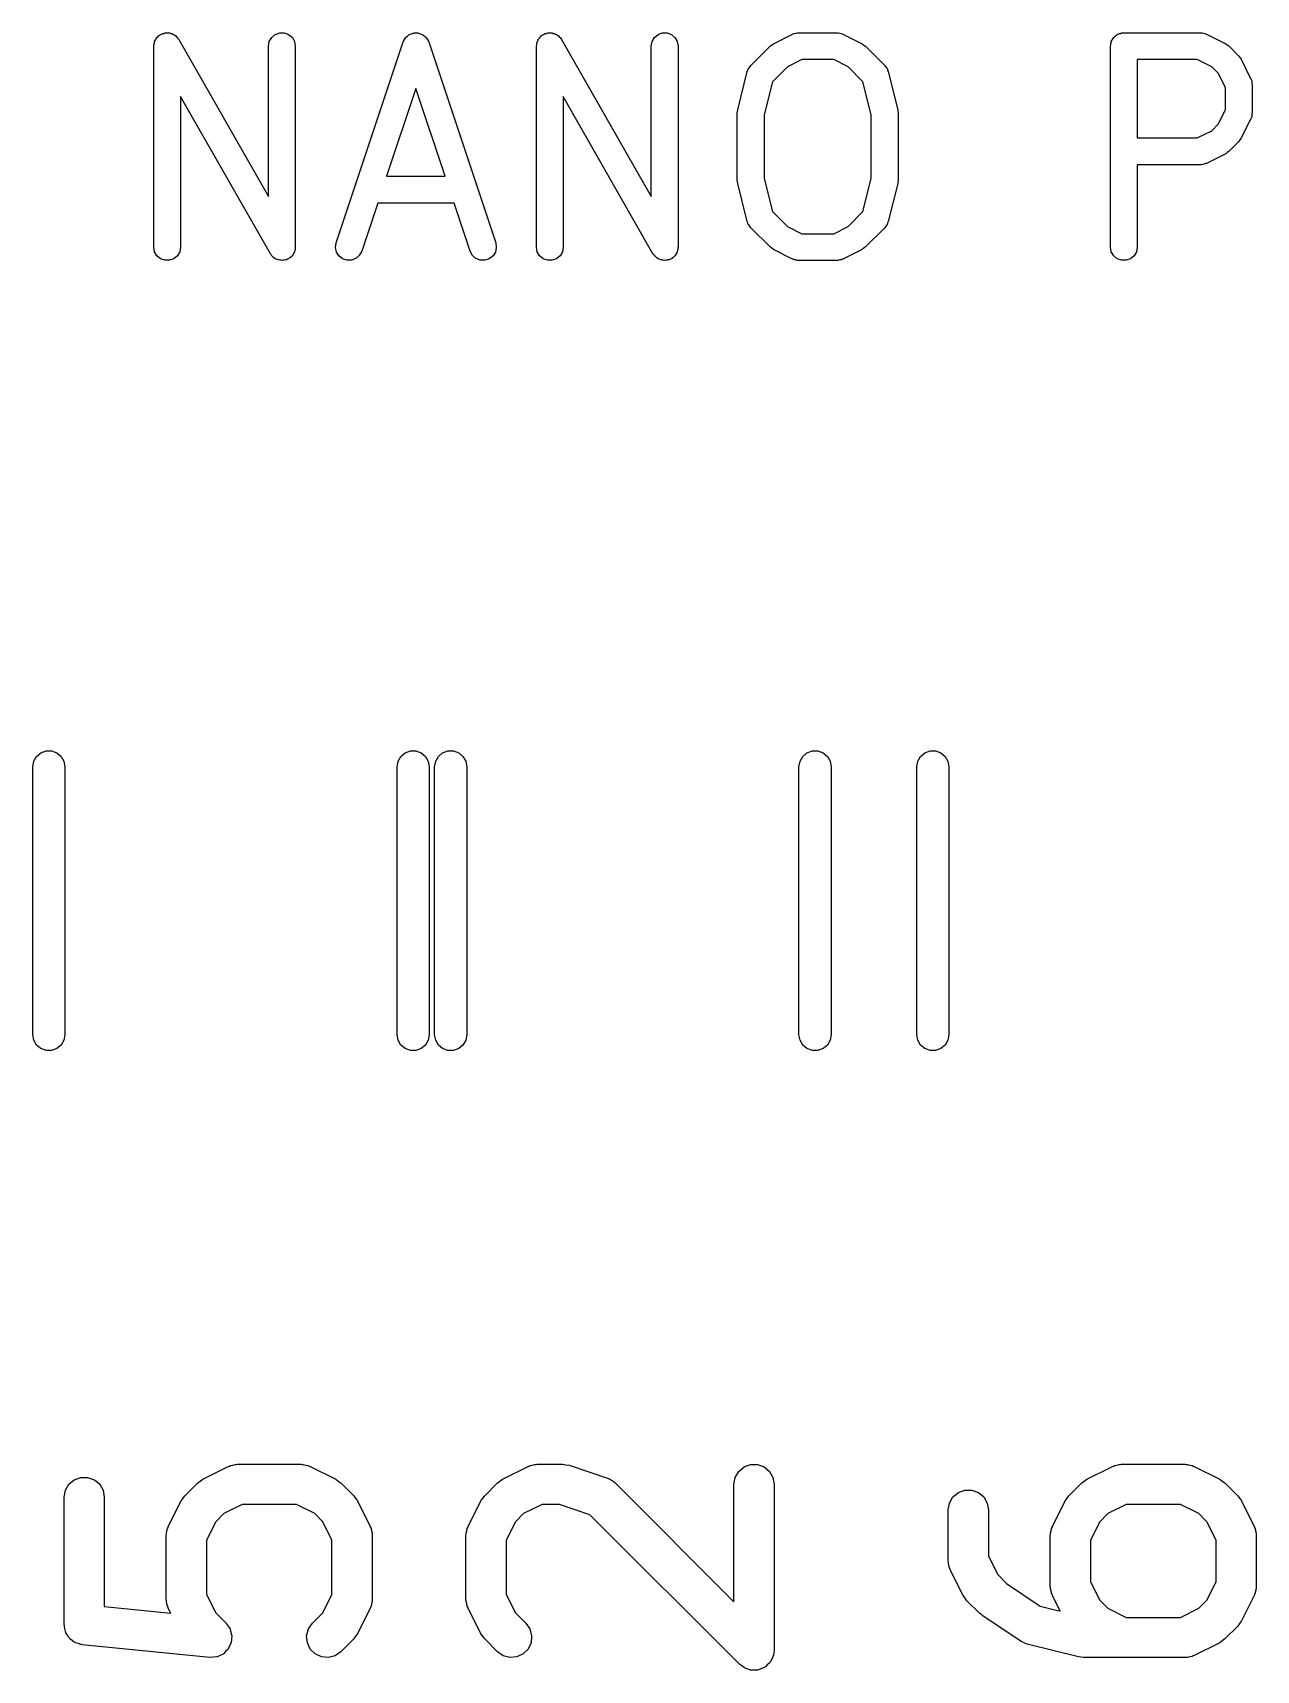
# Model space of a CAD drawing. Extents: x 127.3 to 176.4, y -111.4 to -62.2.
# Drawn here: x 128.36 to 132.93, y -86.63 to -80.52 of the extents above; entities that cross this region are included whole.
import ezdxf

# ---------------------------------------------------------------- set-up
doc = ezdxf.new("R2010")
doc.units = 0
doc.header["$MEASUREMENT"] = 0
doc.layers.add('BLACK', color=7, linetype='CONTINUOUS')

msp = doc.modelspace()

# ---------------------------------------------------------------- linework, layer by layer
at = {"layer": 'Black'}
for p, q in [((128.815, -80.5532), (128.817, -80.5493)), ((128.817, -80.5493), (128.819, -80.5451)), ((128.819, -80.5451), (128.821, -80.5418)), ((128.821, -80.5418), (128.823, -80.5381)), ((128.823, -80.5381), (128.827, -80.5353)), ((128.827, -80.5353), (128.83, -80.5318)), ((128.83, -80.5318), (128.833, -80.5297)), ((128.833, -80.5297), (128.837, -80.527)), ((128.837, -80.527), (128.841, -80.5255)), ((128.841, -80.5255), (128.845, -80.5232)), ((128.845, -80.5232), (128.849, -80.5225)), ((128.849, -80.5225), (128.853, -80.521)), ((128.853, -80.521), (128.858, -80.521)), ((128.858, -80.521), (128.862, -80.5203)), ((128.862, -80.5203), (128.866, -80.521)), ((128.866, -80.521), (128.87, -80.521)), ((128.87, -80.521), (128.875, -80.5226)), ((128.875, -80.5226), (128.879, -80.5234)), ((128.879, -80.5234), (128.883, -80.5255)), ((128.883, -80.5255), (128.887, -80.527)), ((128.887, -80.527), (128.89, -80.5299)), ((128.89, -80.5299), (128.894, -80.5321)), ((128.894, -80.5321), (128.897, -80.5354)), ((128.897, -80.5354), (128.9, -80.5381)), ((128.9, -80.5381), (128.902, -80.542)), ((128.902, -80.542), (128.905, -80.5455)), ((128.905, -80.5455), (129.24, -81.132)), ((129.243, -80.5532), (129.252, -80.5381)), ((129.252, -80.5381), (129.265, -80.527)), ((129.265, -80.527), (129.282, -80.521)), ((129.282, -80.521), (129.299, -80.521)), ((129.299, -80.521), (129.315, -80.527)), ((129.315, -80.527), (129.329, -80.5381)), ((129.329, -80.5381), (129.337, -80.5532)), ((129.744, -80.5519), (129.748, -80.5457)), ((129.744, -80.5533), (129.744, -80.5519)), ((129.748, -80.5457), (129.751, -80.5392)), ((129.751, -80.5392), (129.752, -80.5383)), ((129.752, -80.5383), (129.753, -80.5371)), ((129.753, -80.5371), (129.759, -80.5325)), ((129.759, -80.5325), (129.764, -80.5277)), ((129.764, -80.5277), (129.765, -80.5272)), ((129.765, -80.5272), (129.766, -80.5263)), ((129.766, -80.5263), (129.773, -80.524)), ((129.773, -80.524), (129.78, -80.5213)), ((129.78, -80.5213), (129.782, -80.5213)), ((129.782, -80.5213), (129.783, -80.5208)), ((129.783, -80.5208), (129.79, -80.521)), ((129.79, -80.521), (129.798, -80.5208)), ((129.798, -80.5208), (129.799, -80.5213)), ((129.799, -80.5213), (129.8, -80.5213)), ((129.8, -80.5213), (129.807, -80.524)), ((129.807, -80.524), (129.814, -80.5263)), ((129.814, -80.5263), (129.815, -80.5272)), ((129.815, -80.5272), (129.816, -80.5277)), ((129.816, -80.5277), (129.822, -80.5326)), ((129.822, -80.5326), (129.828, -80.5371)), ((129.828, -80.5371), (129.828, -80.5383)), ((129.828, -80.5383), (129.829, -80.5392)), ((129.829, -80.5392), (129.833, -80.5457)), ((129.833, -80.5457), (129.837, -80.5519)), ((129.837, -80.5519), (129.837, -80.5533)), ((130.243, -80.5532), (130.246, -80.5493)), ((130.246, -80.5493), (130.247, -80.5451)), ((130.247, -80.5451), (130.25, -80.5418)), ((130.25, -80.5418), (130.252, -80.5381)), ((130.252, -80.5381), (130.255, -80.5353)), ((130.255, -80.5353), (130.258, -80.5318)), ((130.258, -80.5318), (130.262, -80.5297)), ((130.262, -80.5297), (130.265, -80.527)), ((130.265, -80.527), (130.269, -80.5255)), ((130.269, -80.5255), (130.273, -80.5232)), ((130.273, -80.5232), (130.278, -80.5225)), ((130.278, -80.5225), (130.282, -80.521)), ((130.282, -80.521), (130.286, -80.521)), ((130.286, -80.521), (130.291, -80.5203)), ((130.291, -80.5203), (130.295, -80.521)), ((130.295, -80.521), (130.299, -80.521)), ((130.299, -80.521), (130.303, -80.5226)), ((130.303, -80.5226), (130.308, -80.5234)), ((130.308, -80.5234), (130.311, -80.5255)), ((130.311, -80.5255), (130.315, -80.527)), ((130.315, -80.527), (130.319, -80.5299)), ((130.319, -80.5299), (130.323, -80.5321)), ((130.323, -80.5321), (130.325, -80.5354)), ((130.325, -80.5354), (130.329, -80.5381)), ((130.329, -80.5381), (130.331, -80.542)), ((130.331, -80.542), (130.334, -80.5455)), ((130.334, -80.5455), (130.669, -81.132)), ((130.672, -80.5532), (130.681, -80.5381)), ((130.681, -80.5381), (130.694, -80.527)), ((130.694, -80.527), (130.71, -80.521)), ((130.71, -80.521), (130.728, -80.521)), ((130.728, -80.521), (130.744, -80.527)), ((130.744, -80.527), (130.757, -80.5381)), ((130.757, -80.5381), (130.766, -80.5532)), ((131.125, -80.5613), (131.196, -80.5256)), ((131.196, -80.5256), (131.199, -80.5247)), ((131.199, -80.5247), (131.202, -80.5233)), ((131.202, -80.5233), (131.208, -80.5223)), ((131.208, -80.5223), (131.213, -80.5206)), ((131.213, -80.5206), (131.216, -80.5208)), ((131.216, -80.5208), (131.219, -80.5203)), ((131.219, -80.5203), (131.362, -80.5203)), ((131.362, -80.5203), (131.365, -80.5208)), ((131.365, -80.5208), (131.367, -80.5206)), ((131.367, -80.5206), (131.373, -80.5223)), ((131.373, -80.5223), (131.379, -80.5233)), ((131.379, -80.5233), (131.381, -80.5247)), ((131.381, -80.5247), (131.384, -80.5256)), ((131.384, -80.5256), (131.456, -80.5613)), ((132.386, -80.5532), (132.388, -80.5494)), ((132.388, -80.5494), (132.39, -80.5453)), ((132.39, -80.5453), (132.393, -80.5419)), ((132.393, -80.5419), (132.395, -80.5381)), ((132.395, -80.5381), (132.398, -80.5353)), ((132.398, -80.5353), (132.401, -80.532)), ((132.401, -80.532), (132.405, -80.5298)), ((132.405, -80.5298), (132.408, -80.527)), ((132.408, -80.527), (132.412, -80.5255)), ((132.412, -80.5255), (132.416, -80.5233)), ((132.416, -80.5233), (132.42, -80.5225)), ((132.42, -80.5225), (132.424, -80.521)), ((132.424, -80.521), (132.429, -80.521)), ((132.429, -80.521), (132.433, -80.5203)), ((132.433, -80.5203), (132.719, -80.5203)), ((132.719, -80.5203), (132.722, -80.5208)), ((132.722, -80.5208), (132.725, -80.5206)), ((132.725, -80.5206), (132.73, -80.5223)), ((132.73, -80.5223), (132.736, -80.5233)), ((132.736, -80.5233), (132.738, -80.5247)), ((132.738, -80.5247), (132.741, -80.5256)), ((132.741, -80.5256), (132.813, -80.5613)), ((128.812, -80.5659), (128.813, -80.5614)), ((128.812, -80.5703), (128.812, -80.5659)), ((128.812, -81.3203), (128.812, -80.5703)), ((128.813, -80.5614), (128.814, -80.5574)), ((128.814, -80.5574), (128.815, -80.5532)), ((129.24, -80.5703), (129.243, -80.5532)), ((129.24, -81.132), (129.24, -80.5703)), ((129.337, -80.5532), (129.34, -80.5703)), ((129.34, -80.5703), (129.34, -81.3203)), ((129.493, -81.3045), (129.743, -80.5545)), ((129.743, -80.5545), (129.744, -80.5533)), ((129.837, -80.5533), (129.838, -80.5545)), ((129.838, -80.5545), (130.088, -81.3045)), ((130.24, -80.5703), (130.241, -80.5659)), ((130.24, -81.3203), (130.24, -80.5703)), ((130.241, -80.5614), (130.243, -80.5574)), ((130.241, -80.5659), (130.241, -80.5614)), ((130.243, -80.5574), (130.243, -80.5532)), ((130.669, -80.5703), (130.672, -80.5532)), ((130.669, -81.132), (130.669, -80.5703)), ((130.766, -80.5532), (130.769, -80.5703)), ((130.769, -80.5703), (130.769, -81.3203)), ((131.041, -80.6421), (131.112, -80.5706)), ((131.112, -80.5706), (131.119, -80.566)), ((131.119, -80.566), (131.125, -80.5613)), ((131.456, -80.5613), (131.462, -80.5661)), ((131.462, -80.5661), (131.468, -80.5706)), ((131.468, -80.5706), (131.54, -80.6421)), ((132.383, -80.5703), (132.384, -80.566)), ((132.383, -81.3203), (132.383, -80.5703)), ((132.384, -80.5616), (132.385, -80.5575)), ((132.384, -80.566), (132.384, -80.5616)), ((132.385, -80.5575), (132.386, -80.5532)), ((132.813, -80.5613), (132.819, -80.566)), ((132.819, -80.566), (132.826, -80.5706)), ((132.826, -80.5706), (132.861, -80.6064)), ((132.861, -80.6064), (132.866, -80.6129)), ((132.866, -80.6129), (132.871, -80.6194)), ((130.992, -80.8082), (131.027, -80.6653)), ((131.027, -80.6653), (131.029, -80.6609)), ((131.029, -80.6609), (131.031, -80.6563)), ((131.031, -80.6563), (131.033, -80.6531)), ((131.033, -80.6531), (131.035, -80.6494)), ((131.035, -80.6494), (131.038, -80.646)), ((131.038, -80.646), (131.041, -80.6421)), ((131.177, -80.6471), (131.121, -80.703)), ((131.231, -80.6203), (131.177, -80.6471)), ((131.35, -80.6203), (131.231, -80.6203)), ((131.404, -80.6471), (131.35, -80.6203)), ((131.459, -80.703), (131.404, -80.6471)), ((131.54, -80.6421), (131.543, -80.646)), ((131.543, -80.646), (131.546, -80.6494)), ((131.546, -80.6494), (131.548, -80.6531)), ((131.548, -80.6531), (131.55, -80.6563)), ((131.55, -80.6563), (131.551, -80.6609)), ((131.551, -80.6609), (131.553, -80.6653)), ((131.553, -80.6653), (131.589, -80.8082)), ((132.483, -80.6203), (132.483, -80.9131)), ((132.707, -80.6203), (132.483, -80.6203)), ((132.761, -80.6471), (132.707, -80.6203)), ((132.785, -80.6713), (132.761, -80.6471)), ((132.812, -80.7249), (132.785, -80.6713)), ((132.871, -80.6194), (132.906, -80.6908)), ((129.79, -80.7284), (129.681, -81.056)), ((129.899, -81.056), (129.79, -80.7284)), ((131.121, -80.703), (131.09, -80.8264)), ((131.49, -80.8264), (131.459, -80.703)), ((132.812, -80.8085), (132.812, -80.7249)), ((132.906, -80.6908), (132.907, -80.6935)), ((132.907, -80.6935), (132.909, -80.696)), ((132.909, -80.696), (132.91, -80.7018)), ((132.91, -80.7018), (132.911, -80.7074)), ((132.911, -80.7074), (132.911, -80.7103)), ((132.911, -80.7103), (132.912, -80.7131)), ((132.912, -80.7131), (132.912, -80.8203)), ((129.247, -81.3451), (128.912, -80.7586)), ((128.912, -80.7586), (128.912, -81.3203)), ((130.675, -81.3451), (130.34, -80.7586)), ((130.34, -80.7586), (130.34, -81.3203)), ((130.99, -80.8203), (130.991, -80.8143)), ((130.99, -81.0703), (130.99, -80.8203)), ((130.991, -80.8143), (130.992, -80.8082)), ((131.09, -80.8264), (131.09, -81.0641)), ((131.49, -81.0641), (131.49, -80.8264)), ((131.589, -80.8082), (131.589, -80.8143)), ((131.589, -80.8143), (131.59, -80.8203)), ((131.59, -80.8203), (131.59, -81.0703)), ((132.785, -80.8621), (132.812, -80.8085)), ((132.906, -80.8426), (132.871, -80.9141)), ((132.907, -80.8399), (132.906, -80.8426)), ((132.909, -80.8374), (132.907, -80.8399)), ((132.91, -80.8316), (132.909, -80.8374)), ((132.911, -80.826), (132.91, -80.8316)), ((132.912, -80.8203), (132.911, -80.8231)), ((132.911, -80.8231), (132.911, -80.826)), ((132.483, -80.9131), (132.707, -80.9131)), ((132.707, -80.9131), (132.761, -80.8863)), ((132.761, -80.8863), (132.785, -80.8621)), ((132.871, -80.9141), (132.866, -80.9205)), ((132.813, -80.9721), (132.741, -81.0079)), ((132.819, -80.9674), (132.813, -80.9721)), ((132.826, -80.9628), (132.819, -80.9674)), ((132.861, -80.9271), (132.826, -80.9628)), ((132.866, -80.9205), (132.861, -80.9271)), ((132.719, -81.0131), (132.483, -81.0131)), ((132.483, -81.0131), (132.483, -81.3203)), ((132.722, -81.0126), (132.719, -81.0131)), ((132.725, -81.0128), (132.722, -81.0126)), ((132.73, -81.0111), (132.725, -81.0128)), ((132.736, -81.0101), (132.73, -81.0111)), ((132.738, -81.0087), (132.736, -81.0101)), ((132.741, -81.0079), (132.738, -81.0087)), ((129.681, -81.056), (129.899, -81.056)), ((130.991, -81.0763), (130.99, -81.0703)), ((130.992, -81.0824), (130.991, -81.0763)), ((131.027, -81.2253), (130.992, -81.0824)), ((131.09, -81.0641), (131.121, -81.1876)), ((131.459, -81.1876), (131.49, -81.0641)), ((131.589, -81.0824), (131.553, -81.2253)), ((131.59, -81.0703), (131.589, -81.0763)), ((131.589, -81.0763), (131.589, -81.0824)), ((129.648, -81.156), (129.588, -81.3361)), ((129.933, -81.156), (129.648, -81.156)), ((129.993, -81.3361), (129.933, -81.156)), ((131.121, -81.1876), (131.177, -81.2435)), ((131.404, -81.2435), (131.459, -81.1876)), ((131.029, -81.2296), (131.027, -81.2253)), ((131.031, -81.2343), (131.029, -81.2296)), ((131.033, -81.2375), (131.031, -81.2343)), ((131.035, -81.2411), (131.033, -81.2375)), ((131.038, -81.2446), (131.035, -81.2411)), ((131.041, -81.2485), (131.038, -81.2446)), ((131.112, -81.3199), (131.041, -81.2485)), ((131.177, -81.2435), (131.231, -81.2703)), ((131.231, -81.2703), (131.35, -81.2703)), ((131.35, -81.2703), (131.404, -81.2435)), ((131.54, -81.2485), (131.468, -81.3199)), ((131.543, -81.2446), (131.54, -81.2485)), ((131.546, -81.2411), (131.543, -81.2446)), ((131.548, -81.2375), (131.546, -81.2411)), ((131.55, -81.2343), (131.548, -81.2375)), ((131.551, -81.2296), (131.55, -81.2343)), ((131.553, -81.2253), (131.551, -81.2296)), ((128.815, -81.3374), (128.812, -81.3203)), ((128.823, -81.3524), (128.815, -81.3374)), ((128.909, -81.3374), (128.9, -81.3524)), ((128.912, -81.3203), (128.909, -81.3374)), ((129.25, -81.3485), (129.247, -81.3451)), ((129.333, -81.3455), (129.331, -81.3487)), ((129.335, -81.3413), (129.333, -81.3455)), ((129.337, -81.3374), (129.335, -81.3413)), ((129.338, -81.3332), (129.337, -81.3374)), ((129.339, -81.3292), (129.338, -81.3332)), ((129.34, -81.3247), (129.339, -81.3292)), ((129.34, -81.3203), (129.34, -81.3247)), ((129.49, -81.3217), (129.493, -81.3045)), ((129.494, -81.3387), (129.49, -81.3217)), ((129.503, -81.3535), (129.494, -81.3387)), ((129.588, -81.3361), (129.579, -81.3514)), ((130.001, -81.3514), (129.993, -81.3361)), ((130.087, -81.3387), (130.078, -81.3535)), ((130.09, -81.3217), (130.087, -81.3387)), ((130.088, -81.3045), (130.09, -81.3217)), ((130.243, -81.3374), (130.24, -81.3203)), ((130.252, -81.3524), (130.243, -81.3374)), ((130.337, -81.3374), (130.329, -81.3524)), ((130.34, -81.3203), (130.337, -81.3374)), ((130.678, -81.3485), (130.675, -81.3451)), ((130.762, -81.3455), (130.759, -81.3487)), ((130.764, -81.3413), (130.762, -81.3455)), ((130.766, -81.3374), (130.764, -81.3413)), ((130.767, -81.3332), (130.766, -81.3374)), ((130.768, -81.3292), (130.767, -81.3332)), ((130.769, -81.3203), (130.768, -81.3247)), ((130.768, -81.3247), (130.768, -81.3292)), ((131.119, -81.3245), (131.112, -81.3199)), ((131.125, -81.3293), (131.119, -81.3245)), ((131.196, -81.365), (131.125, -81.3293)), ((131.456, -81.3293), (131.384, -81.365)), ((131.462, -81.3245), (131.456, -81.3293)), ((131.468, -81.3199), (131.462, -81.3245)), ((132.386, -81.3374), (132.383, -81.3203)), ((132.395, -81.3524), (132.386, -81.3374)), ((132.48, -81.3374), (132.471, -81.3524)), ((132.483, -81.3203), (132.48, -81.3374)), ((128.837, -81.3636), (128.823, -81.3524)), ((128.853, -81.3695), (128.837, -81.3636)), ((128.87, -81.3695), (128.853, -81.3695)), ((128.887, -81.3636), (128.87, -81.3695)), ((128.9, -81.3524), (128.887, -81.3636)), ((129.252, -81.3524), (129.25, -81.3485)), ((129.255, -81.3552), (129.252, -81.3524)), ((129.258, -81.3584), (129.255, -81.3552)), ((129.262, -81.3607), (129.258, -81.3584)), ((129.265, -81.3636), (129.262, -81.3607)), ((129.269, -81.365), (129.265, -81.3636)), ((129.273, -81.3672), (129.269, -81.365)), ((129.277, -81.368), (129.273, -81.3672)), ((129.282, -81.3695), (129.277, -81.368)), ((129.286, -81.3695), (129.282, -81.3695)), ((129.29, -81.3703), (129.286, -81.3695)), ((129.294, -81.3695), (129.29, -81.3703)), ((129.299, -81.3695), (129.294, -81.3695)), ((129.303, -81.3681), (129.299, -81.3695)), ((129.307, -81.3673), (129.303, -81.3681)), ((129.311, -81.3651), (129.307, -81.3673)), ((129.315, -81.3636), (129.311, -81.3651)), ((129.319, -81.3608), (129.315, -81.3636)), ((129.322, -81.3587), (129.319, -81.3608)), ((129.325, -81.3553), (129.322, -81.3587)), ((129.329, -81.3524), (129.325, -81.3553)), ((129.331, -81.3487), (129.329, -81.3524)), ((129.516, -81.3643), (129.503, -81.3535)), ((129.533, -81.3697), (129.516, -81.3643)), ((129.55, -81.3693), (129.533, -81.3697)), ((129.566, -81.3629), (129.55, -81.3693)), ((129.579, -81.3514), (129.566, -81.3629)), ((130.014, -81.3629), (130.001, -81.3514)), ((130.03, -81.3693), (130.014, -81.3629)), ((130.048, -81.3697), (130.03, -81.3693)), ((130.064, -81.3643), (130.048, -81.3697)), ((130.078, -81.3535), (130.064, -81.3643)), ((130.265, -81.3636), (130.252, -81.3524)), ((130.282, -81.3695), (130.265, -81.3636)), ((130.299, -81.3695), (130.282, -81.3695)), ((130.315, -81.3636), (130.299, -81.3695)), ((130.329, -81.3524), (130.315, -81.3636)), ((130.681, -81.3524), (130.678, -81.3485)), ((130.684, -81.3552), (130.681, -81.3524)), ((130.687, -81.3584), (130.684, -81.3552)), ((130.69, -81.3607), (130.687, -81.3584)), ((130.694, -81.3636), (130.69, -81.3607)), ((130.698, -81.365), (130.694, -81.3636)), ((130.702, -81.3672), (130.698, -81.365)), ((130.706, -81.368), (130.702, -81.3672)), ((130.71, -81.3695), (130.706, -81.368)), ((130.714, -81.3695), (130.71, -81.3695)), ((130.719, -81.3703), (130.714, -81.3695)), ((130.723, -81.3695), (130.719, -81.3703)), ((130.728, -81.3695), (130.723, -81.3695)), ((130.732, -81.3681), (130.728, -81.3695)), ((130.736, -81.3673), (130.732, -81.3681)), ((130.74, -81.3651), (130.736, -81.3673)), ((130.744, -81.3636), (130.74, -81.3651)), ((130.747, -81.3608), (130.744, -81.3636)), ((130.751, -81.3587), (130.747, -81.3608)), ((130.754, -81.3553), (130.751, -81.3587)), ((130.757, -81.3524), (130.754, -81.3553)), ((130.759, -81.3487), (130.757, -81.3524)), ((131.199, -81.3658), (131.196, -81.365)), ((131.202, -81.3673), (131.199, -81.3658)), ((131.208, -81.3683), (131.202, -81.3673)), ((131.213, -81.37), (131.208, -81.3683)), ((131.216, -81.3698), (131.213, -81.37)), ((131.219, -81.3703), (131.216, -81.3698)), ((131.362, -81.3703), (131.219, -81.3703)), ((131.365, -81.3698), (131.362, -81.3703)), ((131.367, -81.37), (131.365, -81.3698)), ((131.373, -81.3683), (131.367, -81.37)), ((131.379, -81.3673), (131.373, -81.3683)), ((131.381, -81.3658), (131.379, -81.3673)), ((131.384, -81.365), (131.381, -81.3658)), ((132.408, -81.3636), (132.395, -81.3524)), ((132.424, -81.3695), (132.408, -81.3636)), ((132.442, -81.3695), (132.424, -81.3695)), ((132.458, -81.3636), (132.442, -81.3695)), ((132.471, -81.3524), (132.458, -81.3636)), ((128.36, -83.26), (128.364, -83.2395)), ((128.364, -83.2395), (128.374, -83.2214)), ((128.374, -83.2214), (128.39, -83.208)), ((128.39, -83.208), (128.41, -83.2009)), ((128.41, -83.2009), (128.43, -83.2009)), ((128.43, -83.2009), (128.45, -83.208)), ((128.45, -83.208), (128.466, -83.2214)), ((128.466, -83.2214), (128.476, -83.2395)), ((128.476, -83.2395), (128.48, -83.26)), ((129.72, -83.26), (129.724, -83.2395)), ((129.724, -83.2395), (129.734, -83.2214)), ((129.734, -83.2214), (129.75, -83.208)), ((129.75, -83.208), (129.77, -83.2009)), ((129.77, -83.2009), (129.79, -83.2009)), ((129.79, -83.2009), (129.81, -83.208)), ((129.81, -83.208), (129.826, -83.2214)), ((129.826, -83.2214), (129.836, -83.2395)), ((129.836, -83.2395), (129.84, -83.26)), ((129.86, -83.26), (129.864, -83.2395)), ((129.864, -83.2395), (129.874, -83.2214)), ((129.874, -83.2214), (129.89, -83.208)), ((129.89, -83.208), (129.91, -83.2009)), ((129.91, -83.2009), (129.93, -83.2009)), ((129.93, -83.2009), (129.95, -83.208)), ((129.95, -83.208), (129.966, -83.2214)), ((129.966, -83.2214), (129.976, -83.2395)), ((129.976, -83.2395), (129.98, -83.26)), ((131.22, -83.26), (131.224, -83.2395)), ((131.224, -83.2395), (131.234, -83.2214)), ((131.234, -83.2214), (131.25, -83.208)), ((131.25, -83.208), (131.27, -83.2009)), ((131.27, -83.2009), (131.29, -83.2009)), ((131.29, -83.2009), (131.31, -83.208)), ((131.31, -83.208), (131.326, -83.2214)), ((131.326, -83.2214), (131.336, -83.2395)), ((131.336, -83.2395), (131.34, -83.26)), ((131.66, -83.26), (131.664, -83.2395)), ((131.664, -83.2395), (131.674, -83.2214)), ((131.674, -83.2214), (131.69, -83.208)), ((131.69, -83.208), (131.71, -83.2009)), ((131.71, -83.2009), (131.73, -83.2009)), ((131.73, -83.2009), (131.75, -83.208)), ((131.75, -83.208), (131.766, -83.2214)), ((131.766, -83.2214), (131.776, -83.2395)), ((131.776, -83.2395), (131.78, -83.26)), ((128.36, -84.26), (128.36, -83.26)), ((128.48, -83.26), (128.48, -84.26)), ((129.72, -84.26), (129.72, -83.26)), ((129.84, -83.26), (129.84, -84.26)), ((129.86, -84.26), (129.86, -83.26)), ((129.98, -83.26), (129.98, -84.26)), ((131.22, -84.26), (131.22, -83.26)), ((131.34, -83.26), (131.34, -84.26)), ((131.66, -84.26), (131.66, -83.26)), ((131.78, -83.26), (131.78, -84.26)), ((128.364, -84.2805), (128.36, -84.26)), ((128.48, -84.26), (128.476, -84.2805)), ((129.724, -84.2805), (129.72, -84.26)), ((129.84, -84.26), (129.836, -84.2805)), ((129.864, -84.2805), (129.86, -84.26)), ((129.98, -84.26), (129.976, -84.2805)), ((131.224, -84.2805), (131.22, -84.26)), ((131.34, -84.26), (131.336, -84.2805)), ((131.664, -84.2805), (131.66, -84.26)), ((131.78, -84.26), (131.776, -84.2805)), ((128.374, -84.2986), (128.364, -84.2805)), ((128.39, -84.312), (128.374, -84.2986)), ((128.41, -84.3191), (128.39, -84.312)), ((128.43, -84.3191), (128.41, -84.3191)), ((128.45, -84.312), (128.43, -84.3191)), ((128.466, -84.2986), (128.45, -84.312)), ((128.476, -84.2805), (128.466, -84.2986)), ((129.734, -84.2986), (129.724, -84.2805)), ((129.75, -84.312), (129.734, -84.2986)), ((129.77, -84.3191), (129.75, -84.312)), ((129.79, -84.3191), (129.77, -84.3191)), ((129.81, -84.312), (129.79, -84.3191)), ((129.826, -84.2986), (129.81, -84.312)), ((129.836, -84.2805), (129.826, -84.2986)), ((129.874, -84.2986), (129.864, -84.2805)), ((129.89, -84.312), (129.874, -84.2986)), ((129.91, -84.3191), (129.89, -84.312)), ((129.93, -84.3191), (129.91, -84.3191)), ((129.95, -84.312), (129.93, -84.3191)), ((129.966, -84.2986), (129.95, -84.312)), ((129.976, -84.2805), (129.966, -84.2986)), ((131.234, -84.2986), (131.224, -84.2805)), ((131.25, -84.312), (131.234, -84.2986)), ((131.27, -84.3191), (131.25, -84.312)), ((131.29, -84.3191), (131.27, -84.3191)), ((131.31, -84.312), (131.29, -84.3191)), ((131.326, -84.2986), (131.31, -84.312)), ((131.336, -84.2805), (131.326, -84.2986)), ((131.674, -84.2986), (131.664, -84.2805)), ((131.69, -84.312), (131.674, -84.2986)), ((131.71, -84.3191), (131.69, -84.312)), ((131.73, -84.3191), (131.71, -84.3191)), ((131.75, -84.312), (131.73, -84.3191)), ((131.766, -84.2986), (131.75, -84.312)), ((131.776, -84.2805), (131.766, -84.2986)), ((129.094, -85.87), (129.098, -85.8678)), ((129.098, -85.8678), (129.107, -85.8663)), ((129.107, -85.8663), (129.115, -85.8638)), ((129.115, -85.8638), (129.12, -85.864)), ((129.12, -85.864), (129.124, -85.8633)), ((129.124, -85.8633), (129.362, -85.8633)), ((129.362, -85.8633), (129.366, -85.864)), ((129.366, -85.864), (129.37, -85.8638)), ((129.37, -85.8638), (129.379, -85.8663)), ((129.379, -85.8663), (129.388, -85.8678)), ((129.388, -85.8678), (129.391, -85.87)), ((130.213, -85.87), (130.217, -85.8678)), ((130.217, -85.8678), (130.226, -85.8663)), ((130.226, -85.8663), (130.234, -85.8638)), ((130.234, -85.8638), (130.239, -85.864)), ((130.239, -85.864), (130.243, -85.8633)), ((130.243, -85.8633), (130.338, -85.8633)), ((130.338, -85.8633), (130.35, -85.8654)), ((130.35, -85.8654), (130.362, -85.8671)), ((130.362, -85.8671), (130.505, -85.9148)), ((131.015, -85.8733), (131.039, -85.8644)), ((131.039, -85.8644), (131.065, -85.8644)), ((131.065, -85.8644), (131.09, -85.8733)), ((132.394, -85.87), (132.398, -85.8678)), ((132.398, -85.8678), (132.407, -85.8663)), ((132.407, -85.8663), (132.415, -85.8638)), ((132.415, -85.8638), (132.42, -85.864)), ((132.42, -85.864), (132.424, -85.8633)), ((132.424, -85.8633), (132.662, -85.8633)), ((132.662, -85.8633), (132.666, -85.864)), ((132.666, -85.864), (132.67, -85.8638)), ((132.67, -85.8638), (132.679, -85.8663)), ((132.679, -85.8663), (132.688, -85.8678)), ((132.688, -85.8678), (132.691, -85.87)), ((128.495, -85.9377), (128.515, -85.921)), ((128.515, -85.921), (128.539, -85.912)), ((128.539, -85.912), (128.565, -85.912)), ((128.565, -85.912), (128.59, -85.921)), ((128.59, -85.921), (128.61, -85.9377)), ((128.976, -85.9329), (128.985, -85.926)), ((128.985, -85.926), (128.995, -85.9188)), ((128.995, -85.9188), (129.09, -85.8712)), ((129.09, -85.8712), (129.094, -85.87)), ((129.391, -85.87), (129.395, -85.8712)), ((129.395, -85.8712), (129.491, -85.9188)), ((129.491, -85.9188), (129.5, -85.926)), ((129.5, -85.926), (129.51, -85.9329)), ((130.095, -85.9329), (130.104, -85.926)), ((130.104, -85.926), (130.114, -85.9188)), ((130.114, -85.9188), (130.209, -85.8712)), ((130.209, -85.8712), (130.213, -85.87)), ((130.505, -85.9148), (130.508, -85.9168)), ((130.508, -85.9168), (130.513, -85.9179)), ((130.513, -85.9179), (130.52, -85.923)), ((130.52, -85.923), (130.528, -85.9272)), ((130.528, -85.9272), (130.53, -85.9304)), ((130.53, -85.9304), (130.534, -85.9329)), ((130.977, -85.9383), (130.982, -85.9126)), ((130.982, -85.9126), (130.995, -85.8901)), ((130.995, -85.8901), (131.015, -85.8733)), ((131.09, -85.8733), (131.11, -85.8901)), ((131.11, -85.8901), (131.123, -85.9126)), ((131.123, -85.9126), (131.127, -85.9383)), ((132.276, -85.9329), (132.285, -85.926)), ((132.285, -85.926), (132.295, -85.9188)), ((132.295, -85.9188), (132.39, -85.8712)), ((132.39, -85.8712), (132.394, -85.87)), ((132.691, -85.87), (132.695, -85.8712)), ((132.695, -85.8712), (132.791, -85.9188)), ((132.791, -85.9188), (132.8, -85.926)), ((132.8, -85.926), (132.81, -85.9329)), ((128.477, -85.9859), (128.482, -85.9603)), ((128.477, -86.4621), (128.477, -85.9859)), ((128.482, -85.9603), (128.495, -85.9377)), ((128.61, -85.9377), (128.623, -85.9603)), ((128.623, -85.9603), (128.627, -85.9859)), ((128.627, -85.9859), (128.627, -86.3942)), ((128.914, -86), (128.921, -85.9903)), ((128.921, -85.9903), (128.928, -85.9805)), ((128.928, -85.9805), (128.976, -85.9329)), ((129.51, -85.9329), (129.558, -85.9805)), ((129.558, -85.9805), (129.565, -85.9903)), ((129.565, -85.9903), (129.572, -86)), ((130.033, -86), (130.04, -85.9903)), ((130.04, -85.9903), (130.047, -85.9805)), ((130.047, -85.9805), (130.095, -85.9329)), ((130.534, -85.9329), (130.977, -86.3763)), ((130.977, -86.3763), (130.977, -85.9383)), ((131.127, -85.9383), (131.127, -86.5573)), ((131.782, -86.0079), (131.795, -85.9853)), ((131.795, -85.9853), (131.815, -85.9686)), ((131.815, -85.9686), (131.839, -85.9597)), ((131.839, -85.9597), (131.865, -85.9597)), ((131.865, -85.9597), (131.89, -85.9686)), ((131.89, -85.9686), (131.91, -85.9853)), ((131.91, -85.9853), (131.923, -86.0079)), ((132.214, -86), (132.221, -85.9903)), ((132.221, -85.9903), (132.228, -85.9805)), ((132.228, -85.9805), (132.276, -85.9329)), ((132.81, -85.9329), (132.858, -85.9805)), ((132.858, -85.9805), (132.865, -85.9903)), ((132.865, -85.9903), (132.872, -86)), ((128.866, -86.0952), (128.914, -86)), ((129.073, -86.0475), (129.043, -86.078)), ((129.142, -86.0133), (129.073, -86.0475)), ((129.344, -86.0133), (129.142, -86.0133)), ((129.413, -86.0475), (129.344, -86.0133)), ((129.443, -86.078), (129.413, -86.0475)), ((129.572, -86), (129.619, -86.0952)), ((129.985, -86.0952), (130.033, -86)), ((130.192, -86.0475), (130.162, -86.078)), ((130.261, -86.0133), (130.192, -86.0475)), ((130.326, -86.0133), (130.261, -86.0133)), ((130.44, -86.0515), (130.326, -86.0133)), ((130.999, -86.6104), (130.44, -86.0515)), ((131.777, -86.0335), (131.782, -86.0079)), ((131.777, -86.224), (131.777, -86.0335)), ((131.923, -86.0079), (131.927, -86.0335)), ((131.927, -86.0335), (131.927, -86.2063)), ((132.166, -86.0952), (132.214, -86)), ((132.373, -86.0475), (132.343, -86.078)), ((132.442, -86.0133), (132.373, -86.0475)), ((132.644, -86.0133), (132.442, -86.0133)), ((132.713, -86.0475), (132.644, -86.0133)), ((132.743, -86.078), (132.713, -86.0475)), ((132.872, -86), (132.919, -86.0952)), ((128.859, -86.1202), (128.861, -86.1118)), ((128.861, -86.1118), (128.863, -86.1031)), ((128.863, -86.1031), (128.865, -86.0994)), ((128.865, -86.0994), (128.866, -86.0952)), ((129.043, -86.078), (129.008, -86.1465)), ((129.477, -86.1465), (129.443, -86.078)), ((129.619, -86.0952), (129.621, -86.0994)), ((129.621, -86.0994), (129.623, -86.1031)), ((129.623, -86.1031), (129.624, -86.1118)), ((129.624, -86.1118), (129.627, -86.1202)), ((129.978, -86.1202), (129.98, -86.1118)), ((129.98, -86.1118), (129.982, -86.1031)), ((129.982, -86.1031), (129.984, -86.0994)), ((129.984, -86.0994), (129.985, -86.0952)), ((130.162, -86.078), (130.127, -86.1465)), ((132.159, -86.1202), (132.161, -86.1118)), ((132.161, -86.1118), (132.163, -86.1031)), ((132.163, -86.1031), (132.165, -86.0994)), ((132.165, -86.0994), (132.166, -86.0952)), ((132.343, -86.078), (132.308, -86.1465)), ((132.777, -86.1465), (132.743, -86.078)), ((132.919, -86.0952), (132.921, -86.0994)), ((132.921, -86.0994), (132.923, -86.1031)), ((132.923, -86.1031), (132.924, -86.1118)), ((132.924, -86.1118), (132.927, -86.1202)), ((128.858, -86.1288), (128.859, -86.1245)), ((128.858, -86.3669), (128.858, -86.1288)), ((128.859, -86.1245), (128.859, -86.1202)), ((129.008, -86.1465), (129.008, -86.3492)), ((129.477, -86.3492), (129.477, -86.1465)), ((129.627, -86.1202), (129.627, -86.1245)), ((129.627, -86.1245), (129.627, -86.1288)), ((129.627, -86.1288), (129.627, -86.3669)), ((129.977, -86.1288), (129.978, -86.1245)), ((129.977, -86.3669), (129.977, -86.1288)), ((129.978, -86.1245), (129.978, -86.1202)), ((130.127, -86.1465), (130.127, -86.3492)), ((132.158, -86.1288), (132.159, -86.1245)), ((132.158, -86.3192), (132.158, -86.1288)), ((132.159, -86.1245), (132.159, -86.1202)), ((132.308, -86.1465), (132.308, -86.3015)), ((132.777, -86.3015), (132.777, -86.1465)), ((132.927, -86.1202), (132.927, -86.1245)), ((132.927, -86.1245), (132.927, -86.1288)), ((132.927, -86.1288), (132.927, -86.3192)), ((131.778, -86.2283), (131.777, -86.224)), ((131.778, -86.2326), (131.778, -86.2283)), ((131.78, -86.241), (131.778, -86.2326)), ((131.927, -86.2063), (131.962, -86.2748)), ((131.782, -86.2497), (131.78, -86.241)), ((131.784, -86.2534), (131.782, -86.2497)), ((131.785, -86.2575), (131.784, -86.2534)), ((131.833, -86.3528), (131.785, -86.2575)), ((131.962, -86.2748), (131.995, -86.3086)), ((129.008, -86.3492), (129.043, -86.4177)), ((129.443, -86.4177), (129.477, -86.3492)), ((130.127, -86.3492), (130.162, -86.4177)), ((131.84, -86.3624), (131.833, -86.3528)), ((131.995, -86.3086), (132.121, -86.3925)), ((132.159, -86.3235), (132.158, -86.3192)), ((132.159, -86.3278), (132.159, -86.3235)), ((132.161, -86.3362), (132.159, -86.3278)), ((132.163, -86.3449), (132.161, -86.3362)), ((132.165, -86.3486), (132.163, -86.3449)), ((132.166, -86.3528), (132.165, -86.3486)), ((132.195, -86.411), (132.166, -86.3528)), ((132.308, -86.3015), (132.343, -86.37)), ((132.743, -86.37), (132.777, -86.3015)), ((132.919, -86.3528), (132.872, -86.448)), ((132.921, -86.3486), (132.919, -86.3528)), ((132.923, -86.3449), (132.921, -86.3486)), ((132.924, -86.3362), (132.923, -86.3449)), ((132.927, -86.3278), (132.924, -86.3362)), ((132.927, -86.3192), (132.927, -86.3235)), ((132.927, -86.3235), (132.927, -86.3278)), ((128.627, -86.3942), (128.876, -86.419)), ((128.859, -86.3711), (128.858, -86.3669)), ((128.859, -86.3754), (128.859, -86.3711)), ((128.861, -86.3839), (128.859, -86.3754)), ((128.863, -86.3925), (128.861, -86.3839)), ((128.865, -86.3963), (128.863, -86.3925)), ((128.866, -86.4004), (128.865, -86.3963)), ((128.876, -86.419), (128.866, -86.4004)), ((129.043, -86.4177), (129.082, -86.4567)), ((129.404, -86.4567), (129.443, -86.4177)), ((129.619, -86.4004), (129.572, -86.4956)), ((129.621, -86.3963), (129.619, -86.4004)), ((129.623, -86.3925), (129.621, -86.3963)), ((129.624, -86.3839), (129.623, -86.3925)), ((129.627, -86.3754), (129.624, -86.3839)), ((129.627, -86.3669), (129.627, -86.3711)), ((129.627, -86.3711), (129.627, -86.3754)), ((129.978, -86.3711), (129.977, -86.3669)), ((129.978, -86.3754), (129.978, -86.3711)), ((129.98, -86.3839), (129.978, -86.3754)), ((129.982, -86.3925), (129.98, -86.3839)), ((129.984, -86.3963), (129.982, -86.3925)), ((129.985, -86.4004), (129.984, -86.3963)), ((130.033, -86.4956), (129.985, -86.4004)), ((130.162, -86.4177), (130.201, -86.4567)), ((131.847, -86.3723), (131.84, -86.3624)), ((131.895, -86.4199), (131.847, -86.3723)), ((132.121, -86.3925), (132.195, -86.411)), ((132.343, -86.37), (132.373, -86.4005)), ((132.373, -86.4005), (132.442, -86.4347)), ((132.644, -86.4347), (132.713, -86.4005)), ((132.713, -86.4005), (132.743, -86.37)), ((128.478, -86.4649), (128.477, -86.4621)), ((128.478, -86.4677), (128.478, -86.4649)), ((128.48, -86.4776), (128.478, -86.4677)), ((128.482, -86.4877), (128.48, -86.4776)), ((129.082, -86.4567), (129.082, -86.4571)), ((129.082, -86.4571), (129.082, -86.4573)), ((129.082, -86.4573), (129.089, -86.4677)), ((129.089, -86.4677), (129.097, -86.478)), ((129.097, -86.478), (129.097, -86.4785)), ((129.097, -86.4785), (129.097, -86.4789)), ((129.097, -86.4789), (129.1, -86.4911)), ((129.382, -86.5032), (129.389, -86.478)), ((129.389, -86.478), (129.404, -86.4567)), ((130.201, -86.4567), (130.216, -86.478)), ((130.216, -86.478), (130.222, -86.5032)), ((131.901, -86.4241), (131.895, -86.4199)), ((131.906, -86.4293), (131.901, -86.4241)), ((132.049, -86.5245), (131.906, -86.4293)), ((132.442, -86.4347), (132.644, -86.4347)), ((132.858, -86.4675), (132.81, -86.5151)), ((132.865, -86.4577), (132.858, -86.4675)), ((132.872, -86.448), (132.865, -86.4577)), ((128.483, -86.4902), (128.482, -86.4877)), ((128.484, -86.4929), (128.483, -86.4902)), ((128.49, -86.5014), (128.484, -86.4929)), ((128.495, -86.5103), (128.49, -86.5014)), ((128.497, -86.5121), (128.495, -86.5103)), ((128.499, -86.5145), (128.497, -86.5121)), ((128.507, -86.5205), (128.499, -86.5145)), ((128.515, -86.527), (128.507, -86.5205)), ((128.518, -86.528), (128.515, -86.527)), ((128.52, -86.5297), (128.518, -86.528)), ((128.53, -86.5324), (128.52, -86.5297)), ((128.539, -86.536), (128.53, -86.5324)), ((128.542, -86.536), (128.539, -86.536)), ((128.545, -86.5367), (128.542, -86.536)), ((129.021, -86.5843), (128.545, -86.5367)), ((129.095, -86.5413), (129.09, -86.5527)), ((129.101, -86.53), (129.095, -86.5413)), ((129.1, -86.4911), (129.103, -86.5032)), ((129.102, -86.5166), (129.101, -86.5291)), ((129.101, -86.5291), (129.101, -86.5296)), ((129.101, -86.5296), (129.101, -86.53)), ((129.103, -86.5041), (129.102, -86.5166)), ((129.103, -86.5032), (129.103, -86.5036)), ((129.103, -86.5036), (129.103, -86.5041)), ((129.385, -86.5291), (129.382, -86.5032)), ((129.396, -86.5527), (129.385, -86.5291)), ((129.558, -86.5151), (129.51, -86.5627)), ((129.565, -86.5053), (129.558, -86.5151)), ((129.572, -86.4956), (129.565, -86.5053)), ((130.04, -86.5053), (130.033, -86.4956)), ((130.047, -86.5151), (130.04, -86.5053)), ((130.095, -86.5627), (130.047, -86.5151)), ((130.22, -86.5291), (130.209, -86.5527)), ((130.222, -86.5032), (130.22, -86.5291)), ((132.061, -86.5297), (132.049, -86.5245)), ((132.072, -86.5349), (132.061, -86.5297)), ((132.263, -86.5825), (132.072, -86.5349)), ((132.791, -86.5292), (132.695, -86.5768)), ((132.8, -86.522), (132.791, -86.5292)), ((132.81, -86.5151), (132.8, -86.522)), ((129.022, -86.5843), (129.021, -86.5843)), ((129.034, -86.5833), (129.022, -86.5844)), ((129.022, -86.5844), (129.022, -86.5843)), ((129.047, -86.5824), (129.034, -86.5833)), ((129.048, -86.5822), (129.047, -86.5824)), ((129.059, -86.5769), (129.048, -86.5822)), ((129.048, -86.5822), (129.048, -86.5822)), ((129.071, -86.5717), (129.059, -86.5769)), ((129.072, -86.5712), (129.071, -86.5714)), ((129.071, -86.5714), (129.071, -86.5717)), ((129.08, -86.5622), (129.072, -86.5712)), ((129.089, -86.5535), (129.08, -86.5622)), ((129.09, -86.5531), (129.089, -86.5535)), ((129.09, -86.5527), (129.09, -86.5531)), ((129.414, -86.5712), (129.396, -86.5527)), ((129.438, -86.5822), (129.414, -86.5712)), ((129.464, -86.5844), (129.438, -86.5822)), ((129.489, -86.5777), (129.464, -86.5844)), ((129.51, -86.5627), (129.489, -86.5777)), ((130.116, -86.5777), (130.095, -86.5627)), ((130.141, -86.5844), (130.116, -86.5777)), ((130.167, -86.5822), (130.141, -86.5844)), ((130.191, -86.5712), (130.167, -86.5822)), ((130.209, -86.5527), (130.191, -86.5712)), ((131.111, -86.6027), (131.11, -86.6055)), ((131.114, -86.6004), (131.111, -86.6027)), ((131.118, -86.5915), (131.114, -86.6004)), ((131.123, -86.583), (131.118, -86.5915)), ((131.125, -86.5767), (131.123, -86.5797)), ((131.123, -86.5797), (131.123, -86.583)), ((131.126, -86.567), (131.125, -86.5767)), ((131.127, -86.5573), (131.126, -86.567)), ((132.272, -86.5831), (132.263, -86.5825)), ((132.281, -86.5847), (132.272, -86.5831)), ((132.662, -86.5847), (132.281, -86.5847)), ((132.666, -86.584), (132.662, -86.5847)), ((132.67, -86.5842), (132.666, -86.584)), ((132.679, -86.5817), (132.67, -86.5842)), ((132.688, -86.5802), (132.679, -86.5817)), ((132.691, -86.578), (132.688, -86.5802)), ((132.695, -86.5768), (132.691, -86.578)), ((131.007, -86.616), (130.999, -86.6104)), ((131.015, -86.6223), (131.007, -86.616)), ((131.018, -86.6234), (131.015, -86.6223)), ((131.021, -86.6253), (131.018, -86.6234)), ((131.03, -86.6278), (131.021, -86.6253)), ((131.039, -86.6312), (131.03, -86.6278)), ((131.043, -86.6312), (131.039, -86.6312)), ((131.046, -86.632), (131.043, -86.6312)), ((131.056, -86.6312), (131.046, -86.632)), ((131.065, -86.6312), (131.056, -86.6312)), ((131.069, -86.6301), (131.065, -86.6312)), ((131.072, -86.6298), (131.069, -86.6301)), ((131.081, -86.6256), (131.072, -86.6298)), ((131.09, -86.6223), (131.081, -86.6256)), ((131.092, -86.6202), (131.09, -86.6223)), ((131.095, -86.6188), (131.092, -86.6202)), ((131.102, -86.6118), (131.095, -86.6188)), ((131.11, -86.6055), (131.102, -86.6118))]:
    msp.add_line(p, q, dxfattribs=at)

doc.saveas('drawing.dxf')
